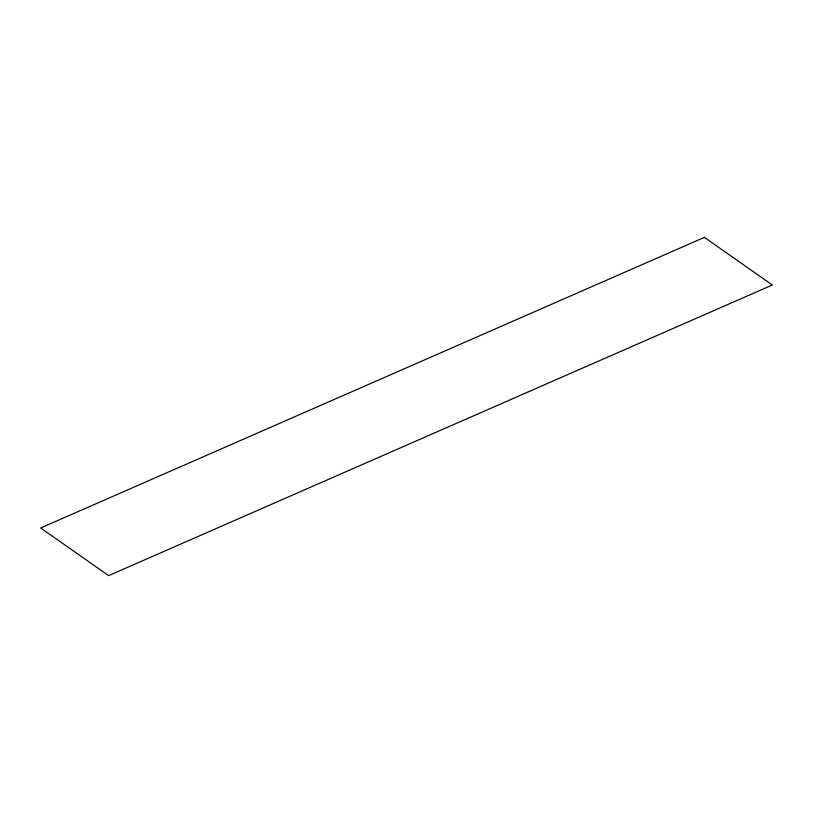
<?xml version="1.0" encoding="UTF-8"?>
<svg xmlns="http://www.w3.org/2000/svg" width="813" height="813" viewBox="0 0 813 813"><rect width="100%" height="100%" fill="white"/><g stroke="black" fill="none" stroke-linecap="round" stroke-linejoin="round"><path stroke-width="1.22" d="M704.363 237.376L40.65 527.993L108.637 575.624L772.35 285.007L704.363 237.376"/></g></svg>
